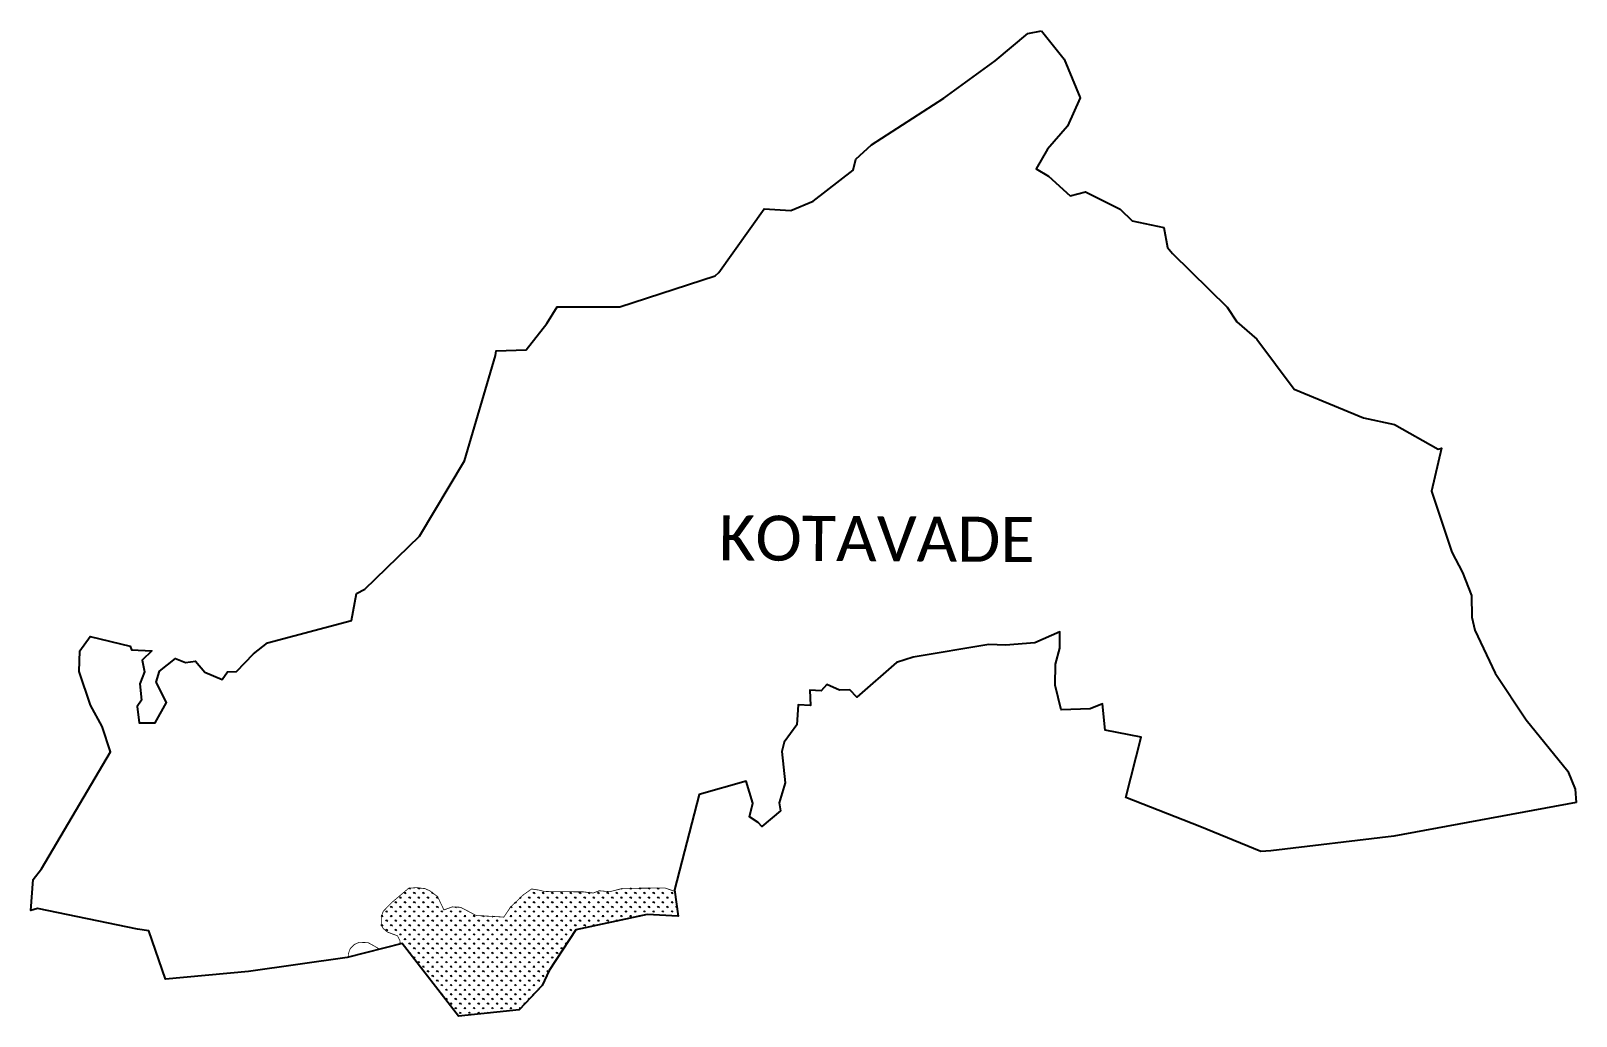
# Model space of a CAD drawing. Header units: metres. Extents: x 317393 to 323421, y 1888698 to 1892541.
import ezdxf

# ---------------------------------------------------------------- set-up
doc = ezdxf.new("R2010")
doc.units = ezdxf.units.M
for name, color, linetype in [('MANGROOVES', 112, 'Continuous'), ('village', 3, 'Continuous'), ('VILLAGE NAME', 250, 'Continuous')]:
    doc.layers.add(name, color=color, linetype=linetype)
doc.styles.get("Standard").update_dxf_attribs({"font": 'simplex.shx'})

msp = doc.modelspace()

# ---------------------------------------------------------------- hatches: boundary and pattern name
at = {"layer": 'MANGROOVES'}
h = msp.add_hatch(dxfattribs=at)
h.set_pattern_fill('GRASS', color=256)
h.paths.add_polyline_path([(319518.9, 1889034.5), (319797.2, 1889094.3), (319917.8, 1889088.2), (319904.5, 1889185), (319867.1, 1889197.8), (319817.9, 1889197.8), (319700.7, 1889196.3), (319651.3, 1889183.6), (319609.6, 1889187.3), (319587.2, 1889178.5), (319546.5, 1889183.1), (319424, 1889183.7), (319394.1, 1889184.9), (319374.7, 1889189.8), (319346.3, 1889194.2), (319313.4, 1889170.9), (319264.1, 1889123.5), (319237.7, 1889084.4), (319215, 1889086), (319130, 1889090.6), (319107.8, 1889102.6), (319069.1, 1889122.8), (319037.3, 1889124.5), (319004.1, 1889112.6), (318979.4, 1889164.6), (318949.3, 1889187), (318929.9, 1889195.7), (318896.6, 1889199.3), (318866.9, 1889197.2), (318799.3, 1889140.2), (318767.1, 1889106.7), (318760.3, 1889087.7), (318759.5, 1889053.9), (318767, 1889040.5), (318782.6, 1889027), (318797.8, 1889020.7), (318823, 1889011.9), (318832.3, 1888993.5), (318834, 1888980.3), (318841.3, 1888982.2), (319060.4, 1888698.5), (319297.5, 1888722.8), (319387, 1888817.9), (319414.1, 1888876.1)])

# ---------------------------------------------------------------- linework, layer by layer
at = {"color": 3, "flags": 128}
msp.add_lwpolyline([(321281.8, 1892530.1), (321335.4, 1892540.8)], dxfattribs=at)
at = {"layer": 'MANGROOVES', "const_width": 3.02, "flags": 128}
for points in [[(319904.5, 1889185), (319867.1, 1889197.8), (319817.9, 1889197.8), (319700.7, 1889196.3), (319651.3, 1889183.6), (319609.6, 1889187.3), (319587.2, 1889178.5), (319546.5, 1889183.1), (319424, 1889183.7), (319394.1, 1889184.9), (319374.7, 1889189.8), (319346.3, 1889194.2), (319313.4, 1889170.9), (319264.1, 1889123.5), (319237.7, 1889084.4), (319215, 1889086), (319130, 1889090.6), (319107.8, 1889102.6), (319069.1, 1889122.8), (319037.3, 1889124.5), (319004.1, 1889112.6), (318979.4, 1889164.6), (318949.3, 1889187), (318929.9, 1889195.7), (318896.6, 1889199.3), (318866.9, 1889197.2), (318799.3, 1889140.2), (318767.1, 1889106.7), (318760.3, 1889087.7), (318759.5, 1889053.9), (318767, 1889040.5), (318782.6, 1889027), (318797.8, 1889020.7), (318823, 1889011.9), (318832.3, 1888993.5), (318834, 1888980.3)], [(318753.1, 1888959.6), (318730.2, 1888972.9), (318709.6, 1888984.2), (318693.7, 1888985.6), (318672.9, 1888985.8), (318654.9, 1888977.9), (318638.6, 1888961.6), (318631, 1888940.8), (318631, 1888928.3)]]:
    msp.add_lwpolyline(points, dxfattribs=at)
at = {"layer": 'village', "color": 3}
for points in [[(321335.4, 1892540.8, 0), (321424.4, 1892430.6, 0), (321485.8, 1892279.4, 0), (321437.4, 1892169, 0), (321358.9, 1892079.6, 0), (321315, 1892002.5, 0), (321363, 1891974, 0), (321446.7, 1891898, 0), (321507, 1891913.6, 0), (321642.2, 1891845.6, 0), (321689.5, 1891800, 0), (321812.6, 1891774.3, 0), (321826.8, 1891696.4, 0), (321846.6, 1891672.2, 0), (322060.1, 1891463.1, 0), (322096.9, 1891406.4, 0), (322175.8, 1891338, 0), (322320.5, 1891144, 0), (322591.1, 1891031.2, 0), (322712.4, 1891006.3, 0), (322883.2, 1890909.3, 0), (322895.5, 1890913.4, 0), (322856.6, 1890745.7, 0), (322935.6, 1890507.8, 0), (322978.2, 1890428.6, 0), (323012.9, 1890339.4, 0), (323013.9, 1890253.9, 0), (323026.3, 1890203.3, 0), (323105.8, 1890036.4, 0), (323225.5, 1889853.6, 0), (323389, 1889653.8, 0), (323417.7, 1889582.9, 0), (323420.9, 1889531.8, 0)], [(323420.9, 1889531.8, 0), (322709.7, 1889399.7, 0), (322230.2, 1889343.1, 0), (322190.7, 1889340.7, 0), (321953.5, 1889438.2, 0), (321664.1, 1889550.4, 0), (321724.4, 1889786, 0), (321584.2, 1889813.5, 0), (321573.2, 1889915.7, 0), (321525.3, 1889896.7, 0), (321412.3, 1889893, 0), (321388.6, 1889989.7, 0), (321389.6, 1890070.8, 0), (321406.3, 1890133.6, 0), (321406.3, 1890197, 0), (321309.8, 1890154.7, 0), (321194.6, 1890144.6, 0), (321130.4, 1890147.7, 0), (320835.1, 1890098.7, 0), (320769.9, 1890078.1, 0), (320614.8, 1889942.8, 0), (320587.4, 1889971, 0), (320546.9, 1889969.4, 0), (320498, 1889991.5, 0), (320475.6, 1889966.8, 0), (320431.5, 1889969.2, 0), (320434.2, 1889909.5, 0), (320386.1, 1889912.3, 0), (320380.4, 1889834.3, 0), (320331.1, 1889766.8, 0), (320322, 1889730.3, 0), (320335.6, 1889608.1, 0), (320311.6, 1889530.6, 0), (320317.6, 1889499.3, 0), (320244, 1889438.1, 0), (320229.6, 1889453.3, 0), (320196.9, 1889475.5, 0), (320209.4, 1889528.6, 0), (320183.7, 1889614.2, 0), (320000.1, 1889563.3, 0), (319903.7, 1889190.9, 0), (319917.8, 1889088.2, 0), (319797.2, 1889094.3, 0), (319518.9, 1889034.5, 0), (319414.1, 1888876.1, 0), (319387, 1888817.9, 0), (319297.5, 1888722.8, 0), (319060.4, 1888698.5, 0), (318841.3, 1888982.2, 0), (318626.4, 1888927.1, 0), (318241.8, 1888872, 0), (317918.1, 1888842, 0), (317852.7, 1889031, 0), (317809.1, 1889037, 0), (317418.6, 1889118.7, 0), (317392.9, 1889109.8, 0), (317402.4, 1889231.5, 0), (317433.7, 1889273.2, 0), (317704.1, 1889729.7, 0), (317670.5, 1889827.9, 0), (317625, 1889911.6, 0), (317581.1, 1890042, 0), (317583.7, 1890123.5, 0), (317623.9, 1890178.7, 0), (317780.5, 1890141.7, 0), (317785.2, 1890127.4, 0), (317864.6, 1890123.3, 0), (317826.8, 1890086, 0), (317836.1, 1890041.6, 0), (317817.5, 1889994.6, 0), (317824, 1889930.6, 0), (317807.2, 1889906.2, 0), (317815.6, 1889842.8, 0), (317877.8, 1889841.7, 0), (317922.5, 1889922, 0), (317881.8, 1890000.7, 0), (317894, 1890043.5, 0), (317956.4, 1890093.4, 0), (317995.8, 1890077, 0), (318035.5, 1890082.4, 0), (318071.7, 1890040, 0), (318138.5, 1890010.9, 0), (318159.8, 1890041.4, 0), (318195.5, 1890042.2, 0), (318261.7, 1890111.9, 0), (318316.4, 1890154.4, 0), (318643.7, 1890240.9, 0), (318663.2, 1890346.9, 0), (318695.1, 1890362.9, 0), (318908.4, 1890570, 0), (319084.9, 1890864.7, 0), (319205.1, 1891275.4, 0), (319207.6, 1891292.9, 0), (319325.1, 1891296.4, 0), (319405.1, 1891399.1, 0), (319445.8, 1891464.4, 0), (319690.4, 1891465.1, 0), (320062.7, 1891585.5, 0), (320076.8, 1891598.2, 0), (320254.1, 1891847.2, 0), (320357.8, 1891840.9, 0), (320444.6, 1891876.4, 0), (320601.3, 1891997.7, 0), (320611.5, 1892040.2, 0), (320672.4, 1892096.7, 0), (320954.1, 1892278.2, 0), (321154.4, 1892423.7, 0), (321281.8, 1892530.1, 0)]]:
    msp.add_polyline3d(points, dxfattribs=at)

# ---------------------------------------------------------------- texts
at = {"layer": 'VILLAGE NAME', "insert": (320077.4, 1890651.6), "char_height": 175.757, "attachment_point": 1, "rotation": 359.67619}
msp.add_mtext_dynamic_manual_height_columns('{\\fCalibri|b0|i0|c0|p34;KOTAVADE}', width=2071.906, gutter_width=878.8, heights=[0], dxfattribs=at)

doc.saveas('drawing.dxf')
